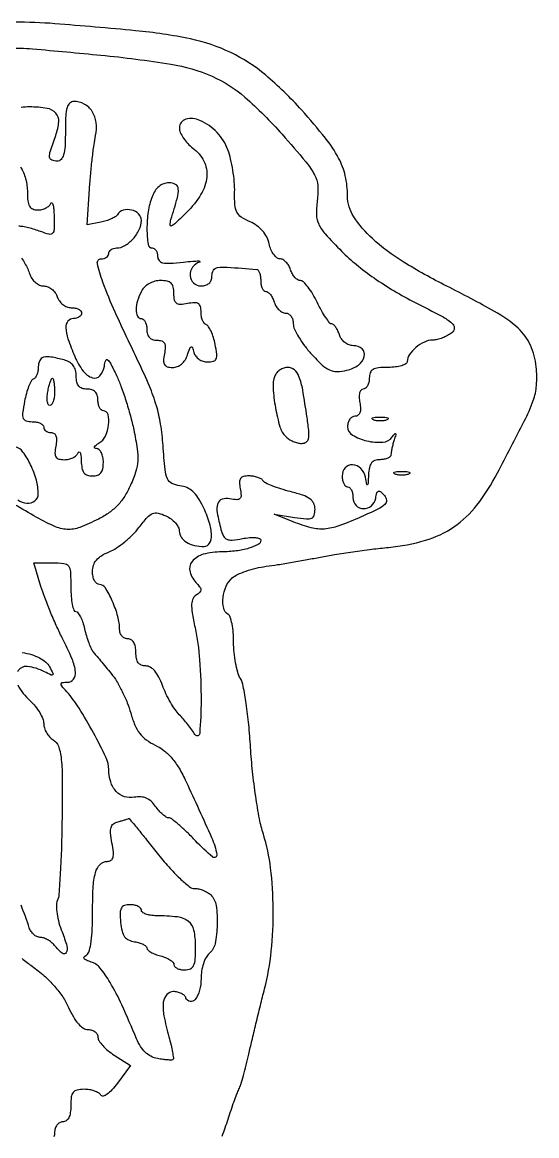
# Model space of a CAD drawing. Extents: x 0 to 525, y 0 to 407.
# Drawn here: x 430.1 to 524.9, y 201.5 to 406.6 of the extents above; entities that cross this region are included whole.
import ezdxf

# ---------------------------------------------------------------- set-up
doc = ezdxf.new("R2010")
doc.units = 0

msp = doc.modelspace()

# ---------------------------------------------------------------- linework, layer by layer
for points in [[(466.86723, 201.378148, 0.019347), (467.985276, 204.5, -0.005112), (468.520923, 206.141405, -0.005167), (469.088166, 207.765625, -0.005044), (469.610831, 209.169428, -0.020877), (469.970103, 210, 0.03671), (470.317317, 210.877916, 0.006962), (470.808518, 212.528125, 0.0074), (471.327853, 214.475761, 0.006734), (471.806771, 216.5, -0.003092), (472.358087, 218.9084, -0.001362), (473.115689, 222.0875, -0.001348), (473.937324, 225.454274, -0.00181), (474.701025, 228.5, 0.03686), (475.933102, 235.443592, 0.027418), (476.299819, 243.223225, 0.027856), (475.820239, 250.775362, 0.046434), (474.481023, 257, -0.029444), (473.772412, 259.824004, -0.010204), (473.075562, 263.96875, -0.010096), (472.492001, 268.576661, -0.011568), (472.125597, 273, 0.009757), (471.794554, 277.180434, 0.012067), (471.316582, 281.057251, 0.010479), (470.772008, 284.272868, 0.082956), (470.25, 285.684259, -0.061439), (469.768765, 286.83188, -0.022415), (469.367188, 288.550741, -0.021827), (469.091901, 290.489574, -0.024354), (469, 292.375242, 0.020628), (468.926903, 294.146269, 0.027559), (468.70625, 295.739663, 0.027133), (468.389031, 296.997929, 0.180939), (468, 297.5, -0.200591), (467.17074, 298.658402, -0.084336), (467.059292, 300.608345, -0.076607), (467.621061, 302.685791, -0.109447), (468.75, 304.217885, -0.072847), (469.727075, 304.847327, -0.024476), (471.307812, 305.474874, -0.023756), (473.148839, 306.007199, -0.025045), (475, 306.351491, 0.005937), (477.115755, 306.661914, 0.00294), (479.79375, 307.10353, 0.002917), (482.566055, 307.594123, 0.004268), (485, 308.061003, -0.009609), (487.609388, 308.532698, -0.004667), (490.959836, 309.040052, -0.004626), (494.458865, 309.503559, -0.006653), (497.565398, 309.843963, 0.046953), (504.349389, 311.146354, 0.079143), (509.57648, 313.616538, 0.078049), (513.825374, 317.616312, 0.044486), (517.645485, 323.564501, 0.00258), (522.554832, 333.068119, 0.03053), (524.211605, 336.873574, 0.069932), (524.808563, 339.67512, 0.041548), (524.764989, 343.094003, 0.082296), (523.698331, 347.103439, 0.103512), (521.437726, 350.2005, 0.056821), (517.072474, 353.319939, 0.010366), (508.275451, 357.969433, -0.021603), (500.229712, 362.45592, -0.046598), (494.568071, 366.715454, -0.064548), (491.132233, 370.763741, -0.144705), (490, 374.594037, 0.056708), (489.581344, 378.27348, 0.066179), (488.347227, 381.564603, 0.046306), (485.919891, 385.241623, 0.013795), (481.56309, 390.376547, 0.034787), (474.866824, 396.870479, 0.063661), (468.48726, 400.98991, 0.060251), (461.036725, 403.507445, 0.028101), (450.940226, 405.026265, 0.003316), (436.044357, 406.317871, 0.022391), (428.64381, 406.577645, 0.04454)], [(427.591575, 401.755778, -0.035278), (431.936358, 401.6833, -0.002271), (444.554718, 400.522308, -0.015876), (457.417082, 398.866324, -0.063127), (465.038684, 396.626108, -0.077401), (471.058494, 392.797595, -0.031688), (477.934849, 385.936203, -0.005534), (482.323179, 380.851985, -0.053197), (483.92247, 378.487541, -0.105556), (484.497348, 376.473781, -0.048825), (484.415759, 373.739123, 0.035482), (484.266694, 371.101941, 0.109285), (484.675425, 369.37325, 0.072521), (485.872056, 367.603985, 0.010018), (488.937637, 364.37533, 0.027261), (491.615707, 361.945892, 0.01855), (494.903404, 359.471628, 0.01761), (498.587249, 357.095617, 0.01709), (502.465582, 354.959488, -0.004846), (507.350556, 352.422763, -0.050898), (509.219958, 351.170111, -0.222286), (509.65274, 350.253836, -0.235444), (509.214326, 349.365961, -0.042163), (508.424649, 348.864915, -0.030086), (507.468539, 348.436831, -0.030557), (506.500188, 348.137583, -0.055348), (505.678571, 348.031803, 0.106707), (504.149485, 347.673667, 0.065035), (502.584014, 346.664573, 0.067234), (501.394061, 345.34575, 0.151087), (501, 344.071429, -0.267711), (500.762076, 343.658908, -0.056917), (499.971875, 343.314732, -0.045312), (498.840979, 343.077823, -0.028993), (497.5, 343, 0.022514), (495.67572, 342.917816, 0.10769), (494.6875, 342.607143, 0.177212), (494.177287, 342.002462, 0.087745), (494, 341, -0.05387), (493.917324, 340.234865, -0.07361), (493.672005, 339.5875, -0.093324), (493.309487, 339.15297, -0.174075), (492.883423, 339, 0.222095), (492.477964, 338.810555, 0.112088), (492.215051, 338.297256, 0.072403), (492.130452, 337.498847, 0.037491), (492.244751, 336.5, -0.034745), (492.377818, 335.391041, -0.097718), (492.265536, 334.621346, -0.160129), (491.917994, 334.170978, -0.150112), (491.361328, 334, 0.13757), (490.842201, 333.854412, 0.100187), (490.39989, 333.445192, 0.08608), (490.10211, 332.833113, 0.07038), (490, 332.111291, 0.263947), (490.891254, 330.540596, 0.077158), (493.563072, 329.459355, 0.074592), (496.517, 329.217723, 0.224016), (498.240377, 330.177289, -0.011514), (498.700211, 330.788461, -0.503566), (498.838658, 330.784272, -0.227449), (498.873422, 330.569223, -0.00668), (498.594332, 329.668213, 0.012987), (498.36682, 328.899546, 0.012238), (498.174585, 328.104788, 0.012298), (498.038904, 327.392584, 0.040937), (498, 326.918213, -0.20455), (497.850156, 326.56726, -0.083526), (497.4125, 326.269725, -0.063754), (496.765613, 326.067444, -0.043961), (496, 326, 0.082006), (495.051739, 325.843422, 0.146811), (494.413952, 325.389227, 0.11414), (494.032528, 324.564381, 0.039109), (493.863818, 323.25, -0.002047), (493.775265, 321.598669, -0.200802), (493.674595, 321.392379, -0.574721), (493.558172, 321.431321, -0.00362), (493.294267, 322.75, 0.147227), (492.451672, 324.358124, 0.186534), (490.936745, 325.047373, 0.227392), (489.572578, 324.488173, 0.185739), (489, 323, 0.048028), (489.073693, 322.234582, 0.068025), (489.29375, 321.5875, 0.088204), (489.618118, 321.151477, 0.191087), (490, 321, -0.191087), (490.381882, 320.848523, -0.088204), (490.70625, 320.4125, -0.068025), (490.926307, 319.765418, -0.048028), (491, 319, 0.190894), (491.560805, 317.584636, 0.200719), (492.924506, 316.97544, 0.186405), (494.39548, 317.503449, 0.174477), (495.180449, 318.899851, -0.022835), (495.400997, 319.923043, -0.263562), (495.677471, 320.20625, -0.260356), (496.065246, 320.116527, -0.022385), (496.814277, 319.373248, -0.17095), (497.179374, 318.523642, -0.228587), (496.87086, 317.756159, -0.071942), (495.59508, 316.891763, -0.008868), (492.535764, 315.473397, -0.01638), (488.369726, 313.791865, -0.069376), (485.746192, 313.226248, -0.083391), (483.312526, 313.452211, -0.030036), (480, 314.546397), (476.5, 315.940638), (480.25, 315.359028, 0.014254), (482.410486, 315.086753, 0.120801), (483.372252, 315.225798, 0.232799), (483.847201, 315.757232, 0.068075), (484, 316.874311, 0.110998), (483.75582, 317.960688, 0.127487), (483.075861, 318.774898, 0.074973), (481.774418, 319.43883, 0.018851), (479.483002, 320.108597, -0.014269), (477.713542, 320.608251, -0.0188), (476.133654, 321.169501, -0.01647), (474.873243, 321.720124, -0.144088), (474.423985, 322.122995, 0.127272), (474.072224, 322.460041, 0.046404), (473.436776, 322.74238, 0.042286), (472.65174, 322.9352, 0.039102), (471.824406, 323, 0.05633), (470.821353, 322.886636, 0.187157), (470.281497, 322.521158, 0.160817), (470.081846, 321.844076, 0.039201), (470.211977, 320.671446, -0.031294), (470.371901, 319.412111, -0.215534), (470.157108, 318.842892, -0.215534), (469.587889, 318.628099, -0.031294), (468.328554, 318.788023, 0.124427), (466.872981, 318.702485, 0.248656), (466.086874, 317.903206, 0.115776), (465.985811, 316.196196, 0.02256), (466.652574, 313.164771, 0.052027), (467.127227, 311.924763, 0.176077), (467.750037, 311.34143, 0.126314), (468.741043, 311.188814, 0.021741), (470.638919, 311.460084, -0.02517), (471.930391, 311.635651, -0.043341), (473.014942, 311.633652, -0.057571), (473.771795, 311.477481, -0.323719), (474, 311.161944, -0.279733), (473.521756, 310.374012, -0.047178), (471.816928, 309.682254, -0.041316), (469.479566, 309.187499, -0.030232), (466.831787, 309.013655, 0.062693), (463.400596, 308.563883, 0.16404), (461.349078, 307.217604, 0.240986), (460.976743, 305.301345, 0.126762), (462.241641, 303.158359, -0.038701), (462.815843, 302.487655, -0.172499), (462.961268, 301.998605, -0.193269), (462.75866, 301.561946, -0.050282), (462.132309, 301.081772, 0.143527), (461.517253, 300.397413, 0.102054), (461.267007, 299.390555, 0.051916), (461.36805, 297.802403, 0.010997), (461.890669, 295.074191, -0.034971), (462.738032, 289.119253, -0.01829), (462.999173, 281.63031, -0.019697), (462.749701, 275.565276, -0.734764), (461.856755, 275.362837, 0.022952), (461.314506, 276.204599, 0.012011), (460.567719, 277.203036, 0.011922), (459.751326, 278.192089, 0.017877), (458.988555, 279.011445, -0.046493), (458.211615, 279.948068, -0.019768), (457.344809, 281.330555, -0.019356), (456.529989, 282.888857, -0.024032), (455.900503, 284.398608, 0.031805), (455.229482, 285.940115, 0.059266), (454.469731, 287.068598, 0.078848), (453.650662, 287.761979, 0.137129), (452.799112, 288, -0.095928), (451.99293, 288.156108, -0.14206), (451.429911, 288.597394, -0.111076), (451.103198, 289.364695, -0.045356), (451, 290.5, 0.04716), (450.90137, 291.543379, 0.088208), (450.6, 292.333333, 0.118484), (450.11998, 292.822179, 0.140575), (449.5, 293, -0.11116), (448.927771, 293.12881, -0.100037), (448.440625, 293.493207, -0.094688), (448.113851, 294.037931, -0.088108), (448, 294.679002, 0.067557), (447.66855, 297.12092, 0.037186), (446.649607, 299.963804, 0.032769), (445.368317, 302.401037, 0.261015), (444.299112, 303, -0.177421), (443.803331, 303.181641, -0.092397), (443.381614, 303.698737, -0.072496), (443.096096, 304.468604, -0.052649), (443, 305.37868, -0.076868), (443.180836, 306.548006, -0.098173), (443.704951, 307.501526, -0.081661), (444.638979, 308.303591, -0.038488), (446.060878, 309.025216, 0.047872), (447.411619, 309.742861, 0.024959), (448.949251, 310.873299, 0.024577), (450.424528, 312.201544, 0.034275), (451.595384, 313.536167, -0.017801), (453.094219, 315.362582, -0.111663), (454.066415, 316.064878, -0.161522), (455.069402, 316.148223, -0.049244), (456.526704, 315.639631, -0.050593), (457.467348, 315.08179, -0.05239), (458.264741, 314.352132, -0.057974), (458.811043, 313.569197, -0.122775), (458.992198, 312.856989, 0.148709), (459.340048, 311.732499, 0.10507), (460.298951, 310.809787, 0.083351), (461.771222, 310.203782, 0.056099), (463.581787, 310, 0.276191), (464.580804, 310.597409, 0.132168), (464.934441, 312.107134, 0.071164), (464.515967, 314.476561, 0.032028), (463.339056, 317.415181, 0.03443), (462.431006, 319.024165, 0.06527), (461.459271, 320.147891, 0.078164), (460.363497, 320.852476, 0.075074), (459.089056, 321.199108, -0.083581), (457.60303, 321.630402, -0.183371), (456.800701, 322.476526, -0.074798), (456.370401, 324.184448, -0.006759), (456, 328.585093, 0.022106), (455.546724, 332.521035, 0.031782), (454.773101, 335.941937, 0.028015), (453.492403, 339.539938, 0.012818), (451.442928, 344.085093, -0.004884), (447.182614, 353.146744, -0.020487), (444.901762, 358.71536, -0.032356), (443.902983, 362.148737, -0.479729), (444.586029, 363, 0.068994), (445.126462, 363.07493, 0.08521), (445.584646, 363.29375, 0.09994), (445.891005, 363.618662, 0.140106), (446, 364, -0.141492), (446.110117, 364.381339, -0.099788), (446.419643, 364.70625, -0.084734), (446.882535, 364.925111, -0.068255), (447.428571, 365, 0.137086), (448.956602, 365.426967, 0.073194), (450.479593, 366.686702, 0.071402), (451.613387, 368.376283, 0.11259), (452, 370.071429, 0.201503), (451.498096, 371.266262, 0.136578), (450.188085, 371.988675, 0.131204), (448.652436, 371.944999, 0.184003), (447.573795, 371.119402, -0.118668), (447.199031, 370.747928, -0.031639), (446.448758, 370.355892, -0.030229), (445.513252, 370.006105, -0.027128), (444.508133, 369.756804), (441.986711, 369.274803), (442.439774, 375.887402, -0.005936), (442.66237, 378.654159, -0.005426), (442.95646, 381.499123, -0.005433), (443.274288, 384.034153, -0.017593), (443.56249, 385.705357, 0.082246), (443.663104, 388.109152, 0.11115), (442.932425, 390.150805, 0.126333), (441.489184, 391.507199, 0.12643), (439.571429, 392, 0.195107), (438.809633, 391.690974, 0.131183), (438.321429, 390.875, 0.057966), (438.065741, 389.315378, 0.011674), (438, 386.5, -0.01212), (437.933383, 383.752068, -0.054498), (437.681818, 382.166667, -0.118311), (437.215544, 381.316753, -0.211442), (436.5, 381, -0.097059), (435.487666, 381.198382, -0.28886), (435.094104, 381.748077, -0.094003), (435.241487, 382.888632, -0.007753), (436.220639, 385.733622, 0.063125), (436.788873, 388.264093, 0.212204), (436.261795, 389.836699, 0.16928), (434.616882, 390.722155, 0.038389), (431.410515, 390.984687, 0.042667), (429.854671, 390.859442, 0.093179)], [(429.720196, 379.934352, -0.069669), (430.673818, 377.77326, -0.069224), (431, 375.428571, 0.023775), (431.083201, 373.679807, 0.104039), (431.389757, 372.697205, 0.171329), (431.97489, 372.182256, 0.095873), (432.916667, 372, 0.060204), (433.687147, 372.09311, 0.059088), (434.418476, 372.367188, 0.064373), (435.003208, 372.771682, 0.113869), (435.337719, 373.25, -0.479727), (435.532281, 373.308626, -0.186475), (435.717133, 373.038521, -0.039534), (435.857018, 372.127855, -0.013051), (435.921053, 370.774751, -0.01083), (435.919943, 368.41538, -0.180142), (435.634847, 367.698659, -0.28081), (435.017326, 367.515575, -0.026013), (433.4349, 368.024751, 0.016294), (432.347568, 368.398084, 0.014753), (431.201797, 368.713521, 0.014958), (430.159361, 368.934871, 0.044859), (429.4349, 369, 0.259515)], [(429.942831, 363.092733, -0.022588), (430.539692, 362.161354, -0.022315), (431.06791, 361.147025, -0.032051), (431.435456, 360.20336, 0.069859), (431.843838, 359.351043, 0.068781), (432.472929, 358.639052, 0.073532), (433.226817, 358.163258, 0.104424), (434, 358, -0.097644), (434.760465, 357.850061, -0.071471), (435.50378, 357.4125, -0.069022), (436.117588, 356.764401, -0.078429), (436.5, 356, 0.081113), (436.887511, 355.235622, 0.069591), (437.516015, 354.5875, 0.071315), (438.281172, 354.149993, 0.094537), (439.067388, 354, -0.04977), (439.806935, 353.926202, -0.069758), (440.432295, 353.70625, -0.089917), (440.853109, 353.381774, -0.185742), (441, 353, -0.148195), (440.884432, 352.618646, -0.098894), (440.559375, 352.29375, -0.082425), (440.073457, 352.074694, -0.064853), (439.5, 352, 0.225033), (438.4757, 351.514407, 0.181746), (438.08168, 350.348288, 0.07517), (438.470479, 348.256578, 0.018748), (439.7359, 345.00686, 0.055222), (441.270238, 342.321819, 0.158604), (442.987751, 341.078157, 0.302686), (444.377197, 341.471242, 0.142497), (445.180449, 343.25, -0.048867), (445.431828, 344.282874, -0.51346), (445.78531, 344.386699, -0.109303), (446.299785, 343.763382, -0.006127), (447.421263, 341.5, -0.02404), (448.247577, 339.543976, -0.010893), (449.148478, 336.9125, -0.010757), (449.980201, 334.089849, -0.014486), (450.603201, 331.5, -0.013177), (451.246597, 327.979204, -0.053039), (451.352261, 325.798453, -0.064193), (450.987183, 323.855929, -0.025414), (450.016166, 321.313294, -0.035758), (448.930943, 319.264447, -0.049375), (447.660231, 317.617862, -0.049532), (446.094716, 316.256165, -0.036304), (444.124066, 315.063294, -0.027895), (440.655825, 313.531214, -0.103212), (438.304126, 313.164965, -0.095441), (435.904165, 313.756104, -0.021928), (432.17807, 315.675444, -0.011326), (424.184669, 320.490434, -0.01683)], [(429.224926, 318.607765, 0.144891), (430.888964, 317.989337, 0.179961), (432.376008, 318.429962, 0.235889), (433, 319.679002, 0.068247), (432.647948, 322.246252, 0.04424), (431.587789, 325.054405, 0.044044), (430.189432, 327.400824, 0.174115), (428.82471, 328.335588, -0.098768)], [(430.013036, 290.497798, -0.033141), (431.75494, 290.083275, -0.045879), (433.238458, 289.470732, -0.053487), (434.379703, 288.706369, -0.095888), (435.08873, 287.834206, -0.009087), (435.701684, 286.637097, -0.32601), (435.650446, 286.347708, -0.315277), (435.355287, 286.301757, -0.008753), (434.141435, 286.924306, 0.097241), (430.977046, 287.894592, 0.313408), (429.150392, 286.887726, 0.247579)], [(429.212217, 284.491403, 0.078208), (431.5, 281.58758, -0.036602), (432.456653, 280.561127, -0.035354), (433.265625, 279.394662, -0.03748), (433.826261, 278.265258, -0.09676), (434, 277.375876, 0.080112), (434.130028, 276.569544, 0.053117), (434.518102, 275.714126, 0.052171), (435.089018, 274.941341, 0.06811), (435.763752, 274.379612, -0.163392), (436.711366, 273.228241, -0.063446), (437.204192, 271.196635, -0.026987), (437.411443, 267.583571, -0.003539), (437.382664, 259.889065, -0.004901), (437.27427, 254.632611, -0.006769), (437.066909, 249.918379, -0.004455), (436.804928, 245.979129, -0.07963), (436.511144, 244.74797, 0.104194), (436.333226, 243.800024, 0.032152), (436.459291, 242.34444, 0.030246), (436.817372, 240.673838, 0.027254), (437.384135, 238.99797, -0.023034), (438.290901, 236.389449, -0.201273), (438.160722, 235.197118, -0.470408), (437.436862, 235.061342, -0.046057), (436, 236.5, 0.049186), (435.419567, 237.073948, 0.041783), (434.706921, 237.559375, 0.043726), (433.975982, 237.891999, 0.08512), (433.34617, 238, -0.110687), (432.763808, 238.13052, -0.069938), (432.179167, 238.514063, -0.064872), (431.68095, 239.080987, -0.067262), (431.351903, 239.75, 0.012523), (429.848265, 243.897267, 0.081751)], [(430.018918, 234.113185, 0.016229), (431.893004, 232.672337, -0.02653), (434.07774, 230.919907, -0.02984), (435.975424, 229.009478, -0.03196), (437.505515, 227.031823, -0.0448), (438.585452, 225.078532, 0.026993), (439.466078, 223.342678, 0.050209), (440.387009, 222.062975, 0.06642), (441.3085, 221.264448, 0.146378), (442.192448, 221, -0.075994), (442.883032, 220.894429, -0.089297), (443.469032, 220.588222, -0.100738), (443.860771, 220.132794, -0.128084), (444, 219.598201, 0.146078), (444.199023, 218.931513, 0.039414), (444.881908, 218.049796, 0.036403), (445.853138, 217.126246, 0.030766), (447.002241, 216.295518), (450.004482, 214.394634), (447.599694, 211.135127, -0.024246), (446.589724, 209.896646, -0.053962), (445.684544, 209.085965, -0.094629), (444.978628, 208.758908, -0.326511), (444.538436, 208.93781, 0.125516), (444.115442, 209.345924, 0.046888), (443.357765, 209.687982, 0.042746), (442.423475, 209.921492, 0.03989), (441.440983, 210, 0.050507), (440.158684, 209.870139, 0.173182), (439.453415, 209.442747, 0.141601), (439.096556, 208.602641, 0.030097), (439, 207, -0.033607), (438.911037, 205.677925, -0.082504), (438.625, 204.75, -0.12651), (438.148955, 204.202091, -0.152103), (437.5, 204, 0.130775), (436.924246, 203.846791, 0.10214), (436.4375, 203.416667, 0.08892), (436.111864, 202.769411, 0.072314), (436, 202, -0.072314), (435.888136, 201.230589, -0.08892)]]:
    msp.add_lwpolyline(points, format="xyb")
for points in [[(459, 387.140073, 0.1034), (459.177038, 386.293148, 0.044386), (459.734375, 385.275006, 0.041403), (460.54349, 384.258581, 0.042925), (461.5, 383.402724, -0.11579), (463.515923, 380.990418, -0.140976), (464.056739, 378.107915, -0.113647), (462.990373, 374.900422, -0.059598), (460.377479, 371.577479, -0.005298), (458.361208, 369.603487, -0.082953), (457.567134, 369.061767, -0.566216), (457.28279, 369.255156, -0.060884), (457.458213, 370.227479, 0.007471), (458.632293, 374.232379, 0.081247), (458.813164, 375.899179, 0.261701), (458.308223, 376.693994, 0.123854), (457.091826, 377, 0.086938), (456.116687, 376.829155, 0.085648), (455.252047, 376.336664, 0.076701), (454.530367, 375.528709, 0.053208), (453.975249, 374.4349, 0.054534), (453.261245, 371.688658, 0.037023), (453.030589, 368.46318, 0.03355), (453.225205, 365.675461, 0.374698), (454, 365, -0.15384), (454.38138, 364.879813, -0.09795), (454.70625, 364.541376, -0.080482), (454.925461, 364.035706, -0.062189), (455, 363.438727, 0.17065), (455.260611, 362.697382, 0.171376), (455.92733, 362.283778, 0.069527), (457.240534, 362.182502, 0.011795), (459.75, 362.397464, -0.006346), (461.471379, 362.563835, -0.021923), (462.590625, 362.608428, -0.225781), (462.789246, 362.512941, -0.531524), (462.75, 362.385413, 0.165358), (461.437616, 361.442724, 0.170907), (460.993994, 359.909217, 0.19014), (461.620595, 358.552763, 0.192907), (463, 358, 0.07177), (463.84707, 358.122217, 0.115199), (464.479135, 358.480742, 0.121537), (464.865417, 359.065797, 0.085623), (465, 359.845939, -0.140078), (465.297089, 360.885573, -0.220501), (466.060125, 361.385545, -0.053219), (467.807635, 361.454883, -0.002964), (473.25, 361.059024, -0.224073), (473.537858, 360.894436, -0.065398), (473.779688, 360.429838, -0.051824), (473.945147, 359.770184, -0.035565), (474, 359, 0.044675), (474.068541, 358.234421, 0.064527), (474.273955, 357.5875, 0.08442), (474.576219, 357.150174, 0.202082), (474.932612, 357, -0.170109), (475.335507, 356.858844, -0.058089), (475.777735, 356.4125, -0.0497), (476.188321, 355.765398, -0.039709), (476.5, 355, 0.06077), (476.849532, 354.235286, 0.063046), (477.36914, 353.5875, 0.069989), (477.972302, 353.148573, 0.122947), (478.567388, 353, -0.134669), (479.113703, 352.850139, -0.10042), (479.57917, 352.428847, -0.087071), (479.892413, 351.798667, -0.072023), (480, 351.055651, 0.108018), (480.21576, 350.068586, 0.027259), (480.9866, 348.605521, 0.026531), (482.073085, 346.991445, 0.024039), (483.358639, 345.445147, 0.017602), (485.338504, 343.431143, 0.082527), (486.68007, 342.524969, 0.113618), (488.023503, 342.248277, 0.048302), (489.858639, 342.468952, 0.103613), (491.986627, 343.426134, 0.171892), (493.087576, 345.0314, 0.285488), (492.67195, 346.396831, 0.181746), (491.067388, 347, -0.094537), (490.281172, 347.149993, -0.071315), (489.516015, 347.5875, -0.069591), (488.887511, 348.235622, -0.081113), (488.5, 349, 0.03286), (488.200355, 349.76567, 0.043573), (487.824994, 350.4125, 0.050259), (487.433667, 350.864717, 0.191548), (487.093494, 351, -0.230675), (486.697875, 351.192776, -0.01797), (485.987137, 352.17163, -0.021628), (485.199065, 353.460367, -0.014702), (484.410881, 354.988527, 0.022381), (483.592679, 356.516835, 0.03051), (482.713929, 357.808794, 0.031075), (481.890393, 358.746958, 0.197131), (481.317388, 358.988527, -0.142398), (480.818121, 359.138927, -0.065231), (480.295702, 359.58413, -0.056864), (479.830539, 360.234127, -0.050094), (479.5, 361, 0.057459), (479.156511, 361.764802, 0.061442), (478.6542, 362.4125, 0.069044), (478.076739, 362.851994, 0.128878), (477.512068, 363, -0.173031), (476.949464, 363.200705, -0.067382), (476.377778, 363.813264, -0.056105), (475.883405, 364.709144, -0.044016), (475.550833, 365.768558, 0.063773), (475.10012, 367.028349, 0.061172), (474.34163, 368.153507, 0.058741), (473.301854, 369.099323, 0.051056), (472.022122, 369.829914, -0.041552), (470.423693, 370.702675, -0.128551), (469.60811, 371.609884, -0.103232), (469.244225, 372.920469, -0.021697), (469.19232, 375.311356, 0.027317), (469.130924, 377.174692, 0.017676), (468.866344, 379.316547, 0.017777), (468.457971, 381.397245, 0.031844), (467.955064, 383.064123, 0.102181), (465.944826, 386.268058, 0.095202), (462.783684, 388.510377, 0.176421), (460.19461, 388.712434, 0.336789)], [(452.035184, 357.065741, 0.048711), (451.292905, 355.280557, 0.072567), (451.03749, 353.611222, 0.113435), (451.297356, 352.443431, 0.289161), (452, 352, -0.191087), (452.381882, 351.848523, -0.088204), (452.70625, 351.4125, -0.068025), (452.926307, 350.765418, -0.048028), (453, 350, 0.071801), (453.122676, 349.150131, 0.116216), (453.482666, 348.518625, 0.121983), (454.071952, 348.133781, 0.084139), (454.861328, 348, -0.072767), (455.747994, 347.870273, -0.196163), (456.234605, 347.478407, -0.141627), (456.399832, 346.753309, -0.032898), (456.244751, 345.5, 0.032927), (456.086286, 344.21873, 0.152184), (456.26516, 343.502769, 0.197372), (456.784678, 343.12064, 0.061189), (457.766791, 343, 0.092358), (458.624993, 343.159887, 0.08074), (459.413864, 343.621589, 0.075696), (460.056746, 344.341341, 0.066894), (460.489366, 345.25, -0.008544), (460.917606, 346.509068, -0.210027), (461.165423, 346.77034, -0.43158), (461.395293, 346.668491, -0.019478), (461.679321, 345.75, 0.100833), (462.012224, 345.081344, 0.075316), (462.612051, 344.514063, 0.072376), (463.379199, 344.131422, 0.079711), (464.198324, 344, 0.062734), (465.273519, 344.135435, 0.232139), (465.778988, 344.567101, 0.134308), (465.900128, 345.421939, 0.017615), (465.602355, 347.25, 0.025036), (465.282761, 348.518766, 0.032244), (464.857858, 349.643229, 0.033771), (464.396234, 350.501918, 0.171999), (463.977355, 350.833333, -0.152539), (463.602614, 351.107384, -0.061321), (463.287098, 351.666015, -0.053038), (463.072303, 352.397344, -0.044954), (463, 353.19991, 0.058797), (462.881381, 354.205139, 0.197339), (462.501371, 354.732301, 0.154623), (461.787418, 354.914391, 0.032959), (460.5, 354.755249, -0.033701), (459.161713, 354.591834, -0.176753), (458.464084, 354.804401, -0.192578), (458.10167, 355.402683, -0.041059), (458, 356.638672, 0.05174), (457.878585, 357.80884, 0.151151), (457.489043, 358.510497, 0.145406), (456.760124, 358.885516, 0.046629), (455.535184, 359, 0.066681), (454.491024, 358.860126, 0.059706), (453.477753, 358.448817, 0.061569), (452.620348, 357.826483, 0.082326)], [(433, 343.083333, -0.044635), (432.932202, 342.32537, -0.052139), (432.730797, 341.631771, -0.05995), (432.435015, 341.098669, -0.150022), (432.083563, 340.833333, 0.18647), (431.6868, 340.487057, 0.027179), (431.232216, 339.496354, 0.027664), (430.805332, 338.210471, 0.020502), (430.472272, 336.75, 0.013253), (430.12565, 334.556291, 0.123461), (430.235204, 333.611763, 0.242905), (430.751782, 333.146607, 0.064209), (431.888709, 333, -0.045404), (432.696853, 332.926463, -0.065305), (433.379808, 332.70625, -0.085299), (433.841135, 332.382082, -0.19961), (434, 332, 0.135066), (434.104927, 331.618659, 0.100391), (434.39989, 331.29375, 0.086936), (434.841102, 331.075086, 0.071794), (435.361328, 331, -0.150112), (435.917994, 330.829022, -0.160129), (436.265536, 330.378654, -0.097718), (436.377818, 329.608959, -0.034745), (436.244751, 328.5, 0.032959), (436.085609, 327.212582, 0.154623), (436.267699, 326.498629, 0.197339), (436.794861, 326.118619, 0.058797), (437.80009, 326, 0.05687), (438.615174, 326.093008, 0.05768), (439.384231, 326.367188, 0.063566), (439.995157, 326.771529, 0.119475), (440.337719, 327.25, -0.239112), (440.532516, 327.420113, -0.378789), (440.717133, 327.325, -0.068218), (440.858412, 326.734045, -0.017437), (440.921053, 325.75, 0.038149), (441.060687, 324.424554, 0.117054), (441.421666, 323.603618, 0.151717), (442.04806, 323.154212, 0.080474), (443, 323, 0.07578), (443.935258, 323.142566, 0.149477), (444.55, 323.5625, 0.124434), (444.893532, 324.317234, 0.044917), (445, 325.5, 0.047945), (444.907832, 326.458973, 0.066898), (444.632812, 327.274558, 0.085855), (444.227522, 327.830284, 0.18845), (443.75, 328.030409, -0.145621), (443.433647, 328.132978, -0.368599), (443.375652, 328.349453, -0.121624), (443.64769, 328.681358, -0.02869), (444.25, 329.080099, 0.15755), (445.367589, 330.326773, 0.073206), (445.95828, 332.443206, 0.090172), (445.856975, 334.323078, 0.347309), (445, 335, -0.191087), (444.618118, 335.151477, -0.088204), (444.29375, 335.5875, -0.068025), (444.073693, 336.234582, -0.048028), (444, 337, 0.072254), (443.873159, 337.873159, 0.124864), (443.5, 338.5, 0.124864), (442.873159, 338.873159, 0.072254), (442, 339, -0.074746), (441.076782, 339.138789, -0.144546), (440.459787, 339.547921, -0.125524), (440.110592, 340.273739, -0.04971), (440, 341.383369, 0.063007), (439.861356, 342.479236, 0.098819), (439.450741, 343.332117, 0.100128), (438.748869, 343.954586, 0.066118), (437.75, 344.369714, 0.020812), (435.323354, 344.912917, 0.111224), (433.976236, 344.855041, 0.220036), (433.26236, 344.256622, 0.110442)], [(476.607879, 341.420532, 0.10848), (476.272543, 339.206133, 0.027598), (476.713663, 335.578448, 0.026813), (477.540709, 332.043015, 0.12616), (478.594303, 330.26284, 0.056416), (479.201261, 329.779316, 0.038826), (479.981144, 329.370959, 0.039116), (480.804664, 329.092051, 0.06217), (481.542115, 329, 0.14045), (482.371168, 329.237568, 0.204068), (482.801395, 329.85308, 0.077525), (482.867556, 331.10762, 0.010309), (482.541781, 333.75, 0.007149), (481.728882, 338.865751, 0.04852), (481.049557, 341.331412, 0.122142), (480.201167, 342.548149, 0.181666), (478.998581, 343, 0.080628), (478.271055, 342.881914, 0.0656), (477.560163, 342.536031, 0.066553), (476.97293, 342.024354, 0.088915)], [(436, 338.5, -0.032714), (435.937276, 337.542347, -0.050289), (435.746985, 336.734375, -0.064968), (435.469414, 336.176307, -0.249889), (435.138672, 336, -0.285831), (434.843992, 336.183445, -0.076393), (434.670744, 336.734375, -0.053628), (434.634359, 337.541823, -0.031701), (434.755249, 338.5, -0.013875), (434.966135, 339.4582, -0.021857), (435.2054, 340.265625, -0.017542), (435.443639, 340.885601, -0.300822), (435.616577, 341, -0.347462), (435.767351, 340.880837, -0.020244), (435.88737, 340.265625, -0.023639), (435.972369, 339.458419, -0.014412)], [(497.25, 333.337719, -0.057986), (496.679992, 333.181385, -0.037979), (496, 333.12966, -0.037979), (495.320008, 333.181385, -0.057986), (494.75, 333.337719, -0.174857), (494.540618, 333.525001, -0.447206), (494.601562, 333.693942, -0.078554), (495.10856, 333.810911, -0.017491), (496, 333.842105, -0.017491), (496.89144, 333.810911, -0.078554), (497.398438, 333.693942, -0.447206), (497.459382, 333.525001, -0.174857)], [(501.25, 323.337719, -0.057986), (500.679992, 323.181385, -0.037979), (500, 323.12966, -0.037979), (499.320008, 323.181385, -0.057986), (498.75, 323.337719, -0.174857), (498.540618, 323.525001, -0.447206), (498.601562, 323.693942, -0.078554), (499.10856, 323.810911, -0.017491), (500, 323.842105, -0.017491), (500.89144, 323.810911, -0.078554), (501.398438, 323.693942, -0.447206), (501.459382, 323.525001, -0.174857)], [(439, 302.5, 0.019264), (439.066482, 300.775129, 0.031193), (439.27041, 299.321875, 0.03258), (439.561962, 298.255655, 0.31998), (439.920545, 298, -0.236519), (440.320745, 297.799473, -0.042499), (440.774969, 297.069875, -0.03788), (441.203063, 296.046449, -0.026068), (441.536544, 294.833616, 0.017927), (441.869193, 293.541925, 0.017995), (442.293155, 292.279045, 0.018139), (442.741546, 291.207006, 0.06576), (443.135646, 290.583616, -0.000825), (443.632855, 289.985381, -0.000186), (444.476798, 288.965774, -0.000193), (445.449875, 287.788341, -0.000187), (446.432316, 286.597741, -0.037469), (447.437553, 285.173532, -0.019528), (448.481366, 283.265874, -0.019309), (449.405078, 281.214002, -0.027857), (450.047393, 279.330728, 0.029284), (450.813282, 277.105923, 0.065174), (451.702123, 275.554458, 0.073305), (452.887067, 274.396162, 0.046186), (454.554494, 273.407117, -0.05604), (456.195707, 272.389492, -0.050627), (457.632846, 271.001071, -0.042789), (458.952059, 269.137261, -0.023912), (460.242552, 266.674131, -0.002956), (464.950606, 256.377941, -0.065897), (465.892032, 253.238773, -0.693052), (465.137348, 252.808212, -0.030424), (462.001907, 255.755428, 0.010974), (460.401526, 257.381448, 0.015477), (458.900601, 258.753157, 0.0116), (457.610306, 259.810075, 0.16731), (457.058611, 260, -0.145672), (456.597158, 260.137357, -0.034902), (455.953001, 260.625419, -0.032948), (455.262451, 261.314102, -0.027473), (454.622138, 262.129086, 0.054316), (453.802997, 263.063911, 0.08546), (452.907784, 263.640531, 0.087734), (451.888979, 263.875536, 0.060214), (450.702961, 263.794047, -0.127054), (448.880033, 263.910638, -0.129201), (447.354768, 264.896057, -0.110332), (446.346432, 266.655359, -0.075308), (446, 268.942425, 0.11249), (445.509304, 271.095882, 0.012156), (443.172011, 275.670062, 0.015863), (440.513421, 280.223991, 0.041595), (438.244918, 283.25, -0.00972), (437.334747, 284.315386, -0.188353), (437.202638, 284.720527, -0.366248), (437.419823, 284.949361, -0.027346), (438.345012, 285, 0.229512), (439.501327, 285.560289, 0.198164), (439.873672, 286.869336, 0.073009), (439.233469, 289.276913, 0.015843), (437.406853, 293.183817, -0.011498), (436.318234, 295.460465, -0.008016), (435.190929, 298.075575, -0.00809), (434.19003, 300.619879, -0.016572), (433.504721, 302.650573), (432.195736, 307), (435.597868, 307, -0.025853), (437.726496, 306.889861, -0.207936), (438.560993, 306.419325, -0.150948), (438.930257, 305.400501, -0.012021)], [(454.925589, 253.5, 0.015201), (457.041538, 250.969753, 0.02194), (459.073322, 248.877497, 0.020254), (460.837167, 247.343903, 0.170417), (461.81687, 247, -0.056834), (462.587502, 246.91212, -0.038861), (463.428706, 246.6475, -0.039108), (464.210344, 246.259624, -0.061726), (464.8, 245.8, -0.162216), (465.774207, 243.852169, -0.042502), (465.976522, 240.317971, -0.042289), (465.581441, 236.814602, -0.171978), (464.5, 235, 0.099115), (463.923929, 234.288335, 0.041356), (463.440625, 233.145976, 0.038807), (463.110834, 231.798328, 0.040628), (463, 230.436572, -0.0629), (462.722248, 228.237419, -0.101216), (461.898347, 226.544853, -0.276821), (460.977297, 226.181321, -0.278065), (460.225684, 226.822949, 0.12723), (459.933919, 227.273319, 0.067959), (459.385565, 227.654241, 0.060696), (458.678818, 227.912372, 0.057298), (457.916667, 228, 0.213545), (456.666015, 227.440338, 0.158594), (456.048533, 226.037661, 0.073204), (456.163729, 223.536556, 0.019672), (457.078472, 219.656229, -0.009282), (457.464133, 218.160142, -0.014181), (457.737416, 216.848175, -0.008646), (457.912621, 215.760499, -0.238254), (457.822895, 215.494534, -0.196257), (457.575189, 215.392698, -0.015459), (456.848815, 215.41337, -0.019183), (455.95673, 215.500832, -0.013443), (454.960305, 215.66468, -0.074271), (453.777551, 216.080579, -0.068545), (452.731463, 216.832578, -0.061525), (451.838402, 217.91961, -0.043257), (451.108894, 219.326375, 0.009128), (448.400484, 225.55466, 0.026698), (446.230941, 229.703423, 0.037835), (444.373496, 232.356241, 0.148296), (442.731095, 233.455614, -0.027521), (441.875029, 233.768542, -0.120049), (441.446883, 234.090277, -0.329131), (441.431525, 234.388358, -0.149814), (441.75, 234.650635, 0.217219), (442.305769, 235.245432, 0.038835), (442.685404, 236.756975, 0.029975), (442.92633, 238.9687, 0.012144), (443, 242.001546, -0.011351), (443.115464, 247.087038, -0.055069), (443.561605, 249.93429, -0.123954), (444.405553, 251.435646, -0.205846), (445.71828, 252, 0.141423), (446.40263, 252.197517, 0.192794), (446.776, 252.711852, 0.090281), (446.841443, 253.688224, 0.018076), (446.580834, 255.42081, -0.020795), (446.319969, 257.221575, -0.097171), (446.415225, 258.260233, -0.164803), (446.862618, 258.897831, -0.094722), (447.719543, 259.304809, 0.003656), (448.413236, 259.4907, 0.005278), (449.023614, 259.666011, 0.002863), (449.536187, 259.822308, 0.082548), (449.658719, 259.883999, -0.396492), (449.771909, 259.869912, -0.000554), (451.271333, 258.05655, -0.003708), (452.955482, 255.98406, -0.002227)], [(448.186642, 240.75, 0.033257), (448.451077, 239.138175, 0.098739), (448.911697, 238.122964, 0.127529), (449.647186, 237.510573, 0.075029), (450.75, 237.180449, -0.033845), (451.611578, 236.997943, -0.048319), (452.339063, 236.713292, -0.059105), (452.843842, 236.377063, -0.219717), (453, 236.038857, 0.217865), (453.163971, 235.680407, 0.046862), (453.734375, 235.273974, 0.040849), (454.542619, 234.889728, 0.029064), (455.5, 234.589356, -0.034719), (456.457085, 234.277157, -0.046776), (457.265625, 233.858059, -0.05533), (457.827615, 233.401511, -0.196992), (458, 232.980948, 0.194105), (458.151146, 232.606276, 0.087199), (458.5875, 232.288153, 0.067056), (459.234536, 232.072234, 0.047078), (460, 232, 0.100781), (461.032633, 232.210276, 0.187391), (461.635932, 232.797921, 0.092625), (461.92957, 233.980738, 0.014654), (462, 236.383369, 0.052265), (461.690854, 239.332784, 0.177834), (460.679458, 240.942914, 0.137241), (458.674434, 241.755795, 0.026864), (454.75, 241.986345, -0.034566), (453.696703, 242.064507, -0.052542), (452.807813, 242.289739, -0.068296), (452.196539, 242.615416, -0.240716), (452, 243, 0.195986), (451.844289, 243.381993, 0.086559), (451.393888, 243.70625, 0.066455), (450.726384, 243.926398, 0.046498), (449.936642, 244, 0.070508), (448.881444, 243.850457, 0.201484), (448.316309, 243.394192, 0.126252), (448.095053, 242.500771, 0.021931)]]:
    msp.add_lwpolyline(points, format="xyb", close=True)

doc.saveas('drawing.dxf')
